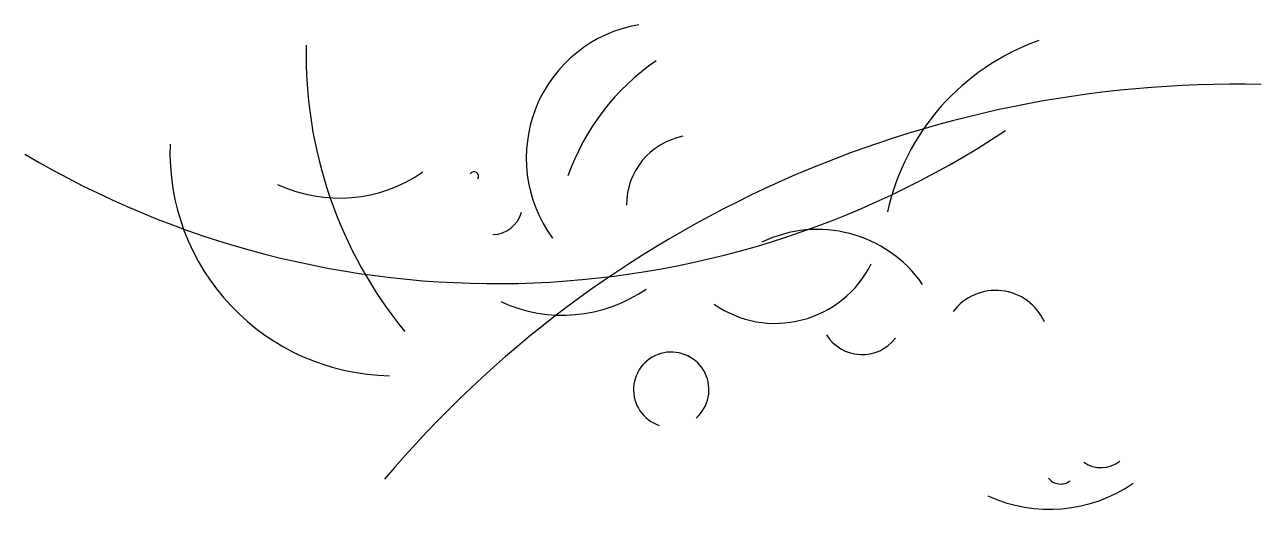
# Model space of a CAD drawing. Header units: inches. Extents: x 1125 to 2440, y -417 to 99.
import ezdxf

# ---------------------------------------------------------------- set-up
doc = ezdxf.new("R2010")
doc.units = ezdxf.units.IN
doc.header["$MEASUREMENT"] = 0

msp = doc.modelspace()

# ---------------------------------------------------------------- linework, layer by layer
for centre, radius, start, end in [((1802.1, -43), 143.9, 99.6891, 216.2215), ((2286.8, -153.7), 249.9, 109.4597, 167.6399), ((1888.5, 66.6), 464.5, 178.7047, 219.2978), ((1936, -143.8), 247.3, 124.3382, 160.6806), ((2413.4, -1151.5), 1187.1, 88.7009, 139.7511), ((1626.5, 806.8), 983.3, 239.3025, 303.4337), ((1839.4, -93), 74.6, 101.1665, 180.148), ((1516.8, -36.7), 237.8, 177.9565, 268.9793), ((1602.6, -62.3), 4.73, 326.3907, 146.2626), ((1621.4, -91.3), 33.1, 272.0316, 343.7998), ((1968.2, -255.1), 136.2, 34.8262, 115.8291), ((1923.1, -104.7), 114.1, 235.3165, 333.5384), ((2157.8, -240.6), 56.9, 24.2167, 142.8505), ((2015.6, -206.9), 45, 212.4491, 321.9041), ((1812.5, -289.4), 40.1, 311.2691, 251.3681), ((2269.9, -340), 32.2, 235.3662, 308.1791), ((2226.8, -373.2), 16.5, 217.9157, 307.9157)]:
    msp.add_arc(centre, radius, start, end)
at = {"color": 2}
for centre in [(1459.3, 70.6), (1696.9, -54), (2215.1, -260.5)]:
    msp.add_arc(centre, 156.1, 245.1471, 304.7467, dxfattribs=at)

doc.saveas('drawing.dxf')
